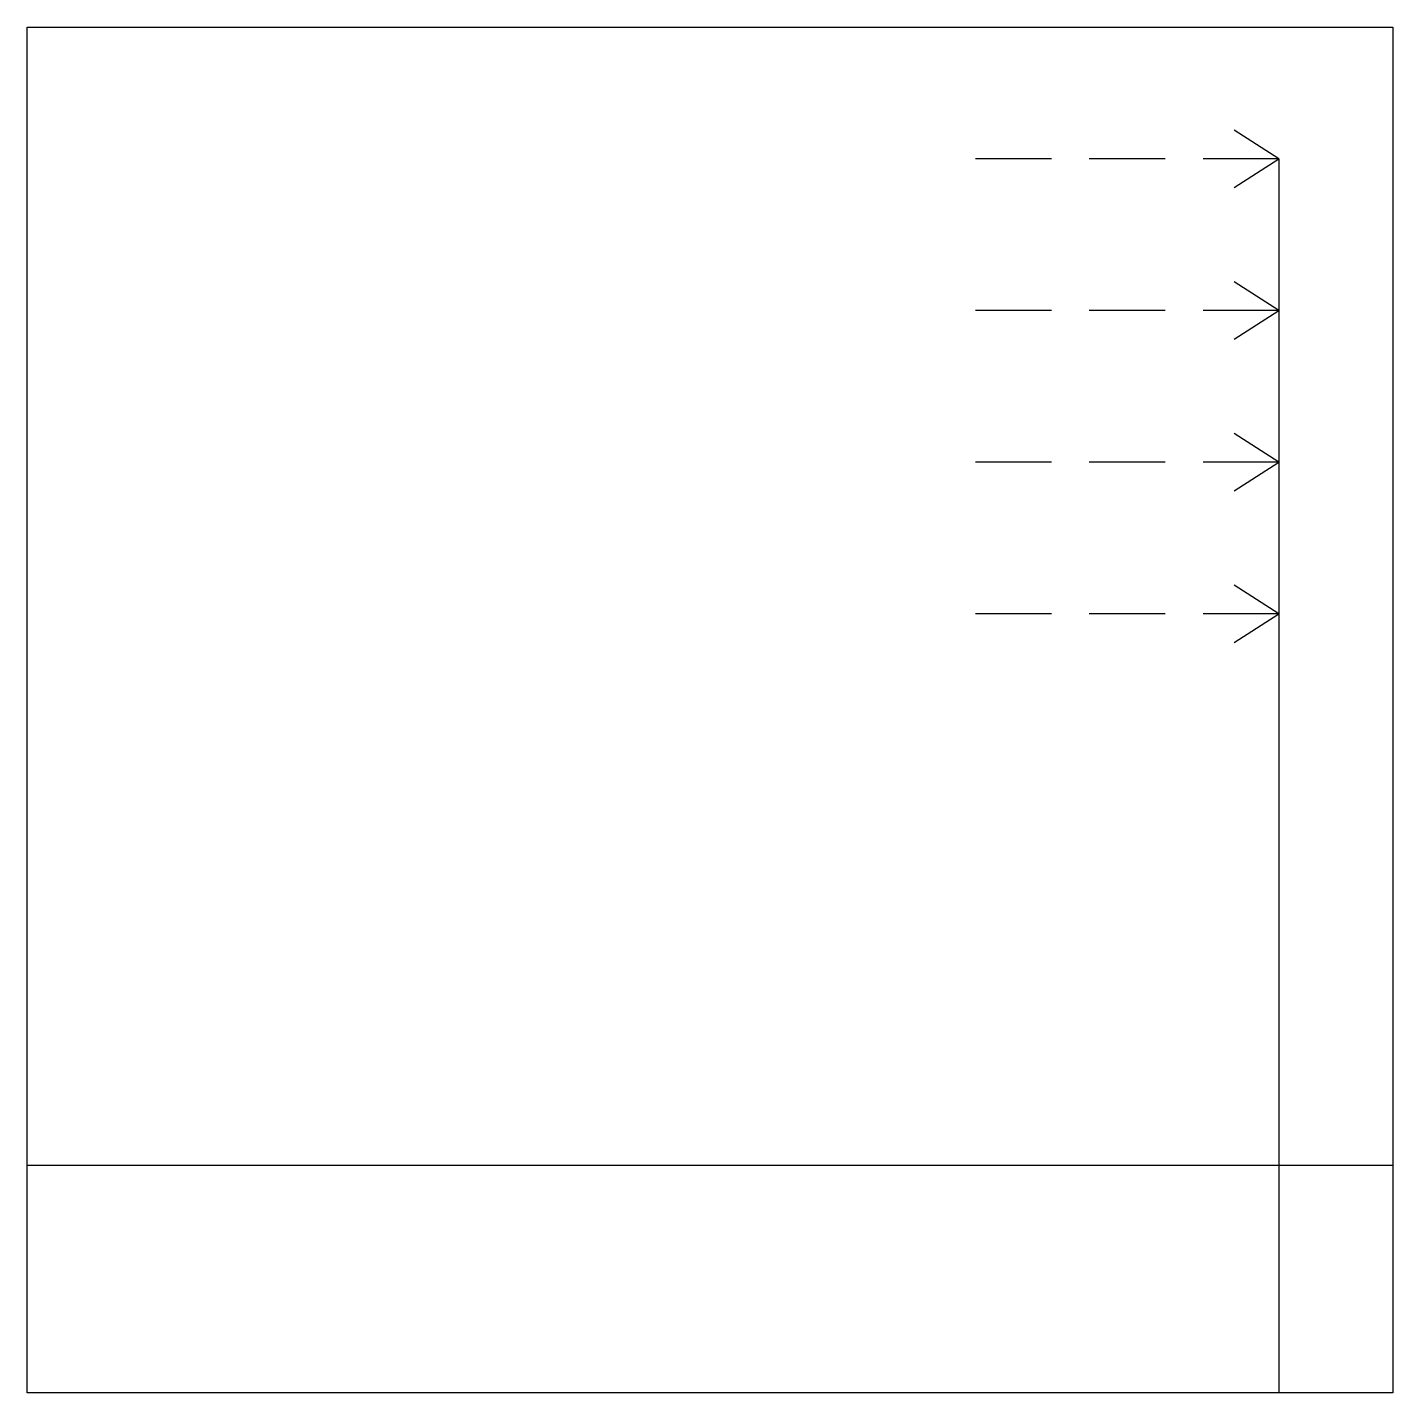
# Model space of a CAD drawing. Header units: millimetres. Extents: x -450 to 450, y -450 to 450.
import ezdxf

# ---------------------------------------------------------------- set-up
doc = ezdxf.new("R2010")
doc.units = ezdxf.units.MM

msp = doc.modelspace()

# ---------------------------------------------------------------- linework, layer by layer
at = {"color": 0, "linetype": 'ByBlock', "lineweight": -2}
for p, q in [((-450, 450), (450, 450)), ((-450, -450), (-450, 450)), ((450, 450), (450, -450)), ((375, 363.4), (345.59, 382.28)), ((225, 363.4), (175, 363.4)), ((300, 363.4), (250, 363.4)), ((375, 363.4), (325, 363.4)), ((345.59, 344.51), (375, 363.4)), ((375, 363.4), (375, -450)), ((375, 263.4), (345.59, 282.28)), ((225, 263.4), (175, 263.4)), ((300, 263.4), (250, 263.4)), ((375, 263.4), (325, 263.4)), ((345.59, 244.51), (375, 263.4)), ((375, 163.4), (345.59, 182.28)), ((225, 163.4), (175, 163.4)), ((300, 163.4), (250, 163.4)), ((375, 163.4), (325, 163.4)), ((345.59, 144.51), (375, 163.4)), ((375, 63.4), (345.59, 82.28)), ((225, 63.4), (175, 63.4)), ((300, 63.4), (250, 63.4)), ((375, 63.4), (325, 63.4)), ((345.59, 44.51), (375, 63.4)), ((-450, -300), (450, -300)), ((450, -450), (-450, -450))]:
    msp.add_line(p, q, dxfattribs=at)

doc.saveas('drawing.dxf')
